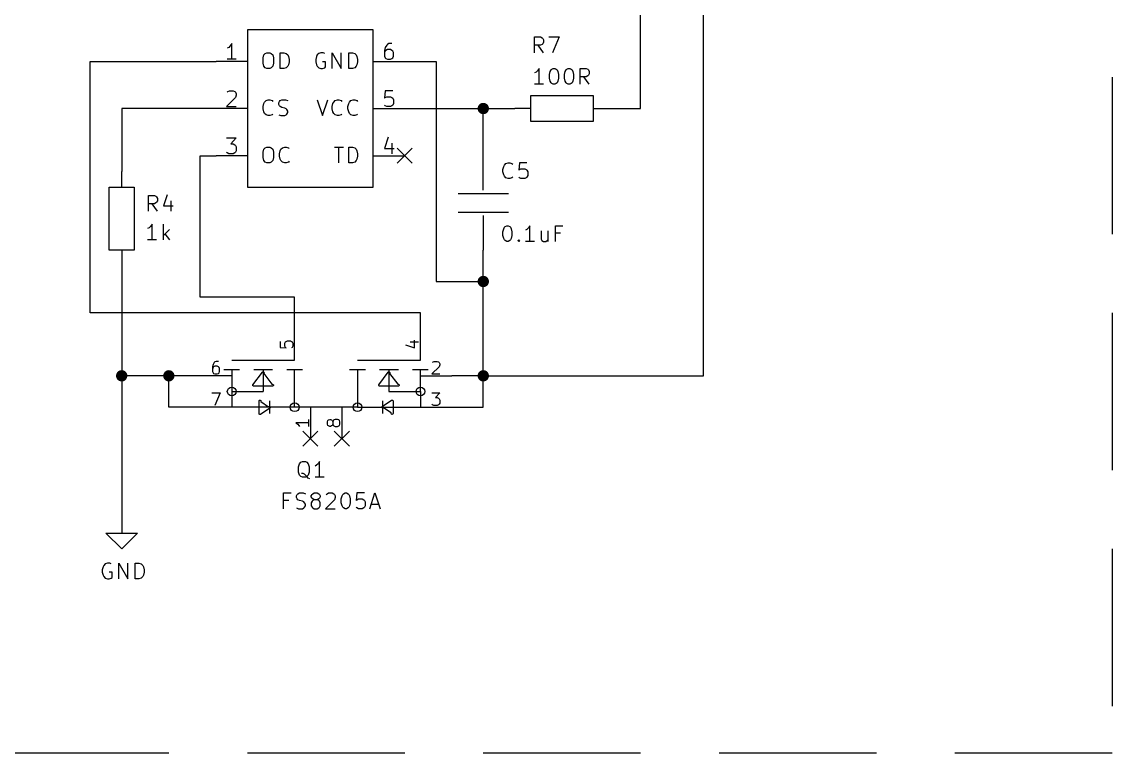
# Model space of a CAD drawing. Extents: x 0.4 to 16.1, y -11.3 to -0.4.
# Drawn here: x 3.032 to 6.5, y -8 to -5.674 of the extents above; entities that cross this region are included whole.
import ezdxf

# ---------------------------------------------------------------- set-up
doc = ezdxf.new("R2010")
doc.units = 0
doc.header["$MEASUREMENT"] = 0
doc.linetypes.add('DASHED', pattern=[0.75, 0.5, -0.25])
for name, color, linetype in [('BLUE4', 5, 'CONTINUOUS'), ('BROWN2', 54, 'CONTINUOUS'), ('CYAN2', 4, 'CONTINUOUS'), ('MAGENTA2', 6, 'CONTINUOUS'), ('MAGENTA3', 221, 'CONTINUOUS'), ('RED3', 11, 'CONTINUOUS')]:
    doc.layers.add(name, color=color, linetype=linetype)

msp = doc.modelspace()

# ---------------------------------------------------------------- linework, layer by layer
at = {"layer": 'BLUE4', "linetype": 'CONTINUOUS'}
for p, q in [((3.69047, -5.75552), (3.68571, -5.7579)), ((3.69524, -5.75076), (3.69047, -5.75552)), ((3.7, -5.74362), (3.69524, -5.75076)), ((3.7, -5.79362), (3.7, -5.74362)), ((4.18809, -5.75552), (4.18571, -5.76505)), ((4.19285, -5.74838), (4.18809, -5.75552)), ((4.19524, -5.746), (4.19285, -5.74838)), ((4.2, -5.74362), (4.19524, -5.746)), ((4.20952, -5.74362), (4.2, -5.74362)), ((4.18571, -5.76505), (4.18571, -5.78409)), ((4.18809, -5.76743), (4.18571, -5.77219)), ((4.18571, -5.78409), (4.18809, -5.78885)), ((4.19047, -5.76505), (4.18809, -5.76743)), ((4.18809, -5.78885), (4.19047, -5.79124)), ((4.19524, -5.76267), (4.19047, -5.76505)), ((4.20476, -5.76267), (4.19524, -5.76267)), ((4.20952, -5.76505), (4.20476, -5.76267)), ((4.2119, -5.76743), (4.20952, -5.76505)), ((4.20952, -5.79124), (4.2119, -5.78885)), ((4.21428, -5.77219), (4.2119, -5.76743)), ((4.2119, -5.78885), (4.21428, -5.78409)), ((4.21428, -5.78409), (4.21428, -5.77219)), ((3.71428, -5.79362), (3.68571, -5.79362)), ((4.19047, -5.79124), (4.19524, -5.79362)), ((4.19524, -5.79362), (4.20476, -5.79362)), ((4.20476, -5.79362), (4.20952, -5.79124)), ((3.68809, -5.896), (3.69285, -5.89362)), ((3.69285, -5.89362), (3.70476, -5.89362)), ((3.70476, -5.89362), (3.70952, -5.896)), ((4.18809, -5.89362), (4.18571, -5.91743)), ((4.2119, -5.89362), (4.18809, -5.89362)), ((3.7119, -5.91505), (3.68333, -5.94362)), ((3.68571, -5.89838), (3.68809, -5.896)), ((3.70952, -5.896), (3.7119, -5.89838)), ((3.7119, -5.89838), (3.71428, -5.90314)), ((3.71428, -5.9079), (3.7119, -5.91505)), ((3.71428, -5.90314), (3.71428, -5.9079)), ((4.18571, -5.91743), (4.18809, -5.91505)), ((4.18809, -5.91505), (4.19285, -5.91267)), ((4.19285, -5.91267), (4.20476, -5.91267)), ((4.20476, -5.91267), (4.20952, -5.91505)), ((4.20952, -5.91505), (4.2119, -5.91743)), ((4.2119, -5.91743), (4.21428, -5.92219)), ((4.21428, -5.92219), (4.21428, -5.93409)), ((3.68333, -5.94362), (3.71428, -5.94362)), ((4.18809, -5.94124), (4.18571, -5.93885)), ((4.19285, -5.94362), (4.18809, -5.94124)), ((4.20476, -5.94362), (4.19285, -5.94362)), ((4.20952, -5.94124), (4.20476, -5.94362)), ((4.2119, -5.93885), (4.20952, -5.94124)), ((4.21428, -5.93409), (4.2119, -5.93885)), ((3.68333, -6.04362), (3.71428, -6.04362)), ((3.71428, -6.04362), (3.69762, -6.06267)), ((3.69762, -6.06267), (3.70476, -6.06267)), ((3.70476, -6.06267), (3.70952, -6.06505)), ((3.70952, -6.06505), (3.7119, -6.06743)), ((3.7119, -6.06743), (3.71428, -6.07219)), ((4.19762, -6.04124), (4.18571, -6.07695)), ((4.20952, -6.06028), (4.20952, -6.09362)), ((3.68571, -6.09124), (3.68333, -6.08885)), ((3.69047, -6.09362), (3.68571, -6.09124)), ((3.70476, -6.09362), (3.69047, -6.09362)), ((3.70952, -6.09124), (3.70476, -6.09362)), ((3.7119, -6.08885), (3.70952, -6.09124)), ((3.71428, -6.08409), (3.7119, -6.08885)), ((3.71428, -6.07219), (3.71428, -6.08409)), ((4.18571, -6.07695), (4.21667, -6.07695)), ((3.85409, -6.69047), (3.85409, -6.70952)), ((3.86933, -6.69619), (3.87124, -6.69238)), ((3.87124, -6.69238), (3.87314, -6.69047)), ((3.87314, -6.69047), (3.87695, -6.68857)), ((3.87695, -6.68857), (3.88647, -6.68857)), ((3.88647, -6.68857), (3.89028, -6.69047)), ((3.89028, -6.69047), (3.89219, -6.69238)), ((3.89219, -6.69238), (3.89409, -6.69619)), ((4.26743, -6.69238), (4.29409, -6.69238)), ((4.28076, -6.71143), (4.28076, -6.68667)), ((3.85409, -6.70952), (3.87314, -6.71143)), ((3.86933, -6.70571), (3.86933, -6.69619)), ((3.87124, -6.70952), (3.86933, -6.70571)), ((3.87314, -6.71143), (3.87124, -6.70952)), ((3.89219, -6.70952), (3.89028, -6.71143)), ((3.89409, -6.70571), (3.89219, -6.70952)), ((3.89409, -6.69619), (3.89409, -6.70571)), ((4.25219, -6.7019), (4.28076, -6.71143)), ((3.64428, -6.7579), (3.64047, -6.76362)), ((3.64619, -6.756), (3.64428, -6.7579)), ((3.65, -6.75409), (3.64619, -6.756)), ((3.65762, -6.75409), (3.65, -6.75409)), ((4.33857, -6.7579), (4.34047, -6.756)), ((4.34047, -6.756), (4.34428, -6.75409)), ((4.34428, -6.75409), (4.35381, -6.75409)), ((4.35381, -6.75409), (4.35762, -6.756)), ((4.35762, -6.756), (4.35952, -6.7579)), ((4.35952, -6.7579), (4.36143, -6.76171)), ((4.36143, -6.76171), (4.36143, -6.76552)), ((3.64047, -6.76362), (3.63857, -6.77124)), ((3.63857, -6.77124), (3.63857, -6.78647)), ((3.64047, -6.77314), (3.63857, -6.77695)), ((3.63857, -6.78647), (3.64047, -6.79028)), ((3.64238, -6.77124), (3.64047, -6.77314)), ((3.64047, -6.79028), (3.64238, -6.79219)), ((3.64619, -6.76933), (3.64238, -6.77124)), ((3.64238, -6.79219), (3.64619, -6.79409)), ((3.65381, -6.76933), (3.64619, -6.76933)), ((3.64619, -6.79409), (3.65381, -6.79409)), ((3.65762, -6.77124), (3.65381, -6.76933)), ((3.65381, -6.79409), (3.65762, -6.79219)), ((3.65952, -6.77314), (3.65762, -6.77124)), ((3.65762, -6.79219), (3.65952, -6.79028)), ((3.66143, -6.77695), (3.65952, -6.77314)), ((3.65952, -6.79028), (3.66143, -6.78647)), ((3.66143, -6.78647), (3.66143, -6.77695)), ((4.35952, -6.77124), (4.33667, -6.79409)), ((4.33667, -6.79409), (4.36143, -6.79409)), ((4.36143, -6.76552), (4.35952, -6.77124)), ((3.63667, -6.85409), (3.66333, -6.85409)), ((3.66333, -6.85409), (3.64619, -6.89409)), ((4.33667, -6.85409), (4.36143, -6.85409)), ((4.36143, -6.85409), (4.34809, -6.86933)), ((4.33857, -6.89219), (4.33667, -6.89028)), ((4.34238, -6.89409), (4.33857, -6.89219)), ((4.35381, -6.89409), (4.34238, -6.89409)), ((4.34809, -6.86933), (4.35381, -6.86933)), ((4.35381, -6.86933), (4.35762, -6.87124)), ((4.35762, -6.89219), (4.35381, -6.89409)), ((4.35762, -6.87124), (4.35952, -6.87314)), ((4.35952, -6.89028), (4.35762, -6.89219)), ((4.35952, -6.87314), (4.36143, -6.87695)), ((4.36143, -6.88647), (4.35952, -6.89028)), ((4.36143, -6.87695), (4.36143, -6.88647)), ((3.94409, -6.95), (3.90409, -6.95)), ((3.90409, -6.95), (3.90981, -6.95381)), ((3.90981, -6.95381), (3.91362, -6.95762)), ((3.91362, -6.95762), (3.91552, -6.96143)), ((3.94409, -6.93857), (3.94409, -6.96143)), ((4.00409, -6.94619), (4.006, -6.94238)), ((4.00409, -6.95381), (4.00409, -6.94619)), ((4.006, -6.95762), (4.00409, -6.95381)), ((4.006, -6.94238), (4.0079, -6.94047)), ((4.0079, -6.95952), (4.006, -6.95762)), ((4.0079, -6.94047), (4.01171, -6.93857)), ((4.01171, -6.96143), (4.0079, -6.95952)), ((4.01171, -6.93857), (4.01362, -6.93857)), ((4.01362, -6.96143), (4.01171, -6.96143)), ((4.01362, -6.93857), (4.01743, -6.94047)), ((4.01743, -6.95952), (4.01362, -6.96143)), ((4.01743, -6.94047), (4.01933, -6.94238)), ((4.01933, -6.95762), (4.01743, -6.95952)), ((4.01933, -6.94238), (4.02124, -6.94619)), ((4.02124, -6.95381), (4.01933, -6.95762)), ((4.02314, -6.94238), (4.02124, -6.94619)), ((4.02124, -6.94619), (4.02124, -6.95381)), ((4.02124, -6.95381), (4.02314, -6.95762)), ((4.02505, -6.94047), (4.02314, -6.94238)), ((4.02314, -6.95762), (4.02505, -6.95952)), ((4.02885, -6.93857), (4.02505, -6.94047)), ((4.02505, -6.95952), (4.02885, -6.96143)), ((4.03647, -6.93857), (4.02885, -6.93857)), ((4.02885, -6.96143), (4.03647, -6.96143)), ((4.04028, -6.94047), (4.03647, -6.93857)), ((4.03647, -6.96143), (4.04028, -6.95952)), ((4.04219, -6.94238), (4.04028, -6.94047)), ((4.04028, -6.95952), (4.04219, -6.95762)), ((4.04409, -6.94619), (4.04219, -6.94238)), ((4.04219, -6.95762), (4.04409, -6.95381)), ((4.04409, -6.95381), (4.04409, -6.94619))]:
    msp.add_line(p, q, dxfattribs=at)
at = {"layer": 'BROWN2', "linetype": 'CONTINUOUS'}
for p, q in [((3.75, -5.7), (3.75, -6.2)), ((4.15, -5.7), (3.75, -5.7)), ((4.15, -6.2), (4.15, -5.7)), ((3.75, -5.8), (3.65, -5.8)), ((4.15, -5.8), (4.25, -5.8)), ((4.85, -5.91), (4.65, -5.91)), ((4.65, -5.91), (4.65, -5.99)), ((4.85, -5.99), (4.85, -5.91)), ((3.75, -5.95), (3.65, -5.95)), ((4.15, -5.95), (4.25, -5.95)), ((4.65, -5.95), (4.6, -5.95)), ((4.85, -5.95), (4.9, -5.95)), ((4.65, -5.99), (4.85, -5.99)), ((3.75, -6.1), (3.65, -6.1)), ((4.15, -6.1), (4.25, -6.1)), ((4.5, -6.21), (4.5, -6.1)), ((3.35, -6.2), (3.35, -6.15)), ((3.31, -6.4), (3.31, -6.2)), ((3.31, -6.2), (3.39, -6.2)), ((3.39, -6.2), (3.39, -6.4)), ((3.75, -6.2), (4.15, -6.2)), ((4.42, -6.22), (4.58, -6.22)), ((4.42, -6.28), (4.58, -6.28)), ((4.5, -6.29), (4.5, -6.4)), ((3.39, -6.4), (3.31, -6.4)), ((3.35, -6.4), (3.35, -6.45)), ((3.9, -6.75), (3.9, -6.65)), ((4.3, -6.75), (4.3, -6.65)), ((3.7, -6.75), (3.9, -6.75)), ((4.1, -6.75), (4.3, -6.75)), ((3.675, -6.78), (3.7, -6.78)), ((3.7, -6.78), (3.725, -6.78)), ((3.7, -6.78), (3.7, -6.9)), ((3.7676, -6.8282), (3.7976, -6.7882)), ((3.77, -6.78), (3.8, -6.78)), ((3.7976, -6.7882), (3.79836, -6.78749)), ((3.79836, -6.78749), (3.80036, -6.78702)), ((3.8, -6.78), (3.83, -6.78)), ((3.8, -6.78), (3.8, -6.85)), ((3.80036, -6.78702), (3.80219, -6.78795)), ((3.8024, -6.7918), (3.80187, -6.7925)), ((3.80187, -6.7925), (3.82775, -6.827)), ((3.80219, -6.78795), (3.803, -6.78983)), ((3.803, -6.78983), (3.8024, -6.7918)), ((3.875, -6.78), (3.9, -6.78)), ((3.9, -6.78), (3.925, -6.78)), ((3.9, -6.9), (3.9, -6.78)), ((4.075, -6.78), (4.1, -6.78)), ((4.1, -6.78), (4.125, -6.78)), ((4.1, -6.78), (4.1, -6.9)), ((4.1676, -6.8282), (4.1976, -6.7882)), ((4.17, -6.78), (4.2, -6.78)), ((4.1976, -6.7882), (4.19836, -6.78749)), ((4.19836, -6.78749), (4.20036, -6.78702)), ((4.2, -6.78), (4.23, -6.78)), ((4.2, -6.78), (4.2, -6.85)), ((4.20036, -6.78702), (4.20219, -6.78795)), ((4.2024, -6.7918), (4.20187, -6.7925)), ((4.20187, -6.7925), (4.22775, -6.827)), ((4.20219, -6.78795), (4.203, -6.78983)), ((4.203, -6.78983), (4.2024, -6.7918)), ((4.275, -6.78), (4.3, -6.78)), ((4.3, -6.78), (4.325, -6.78)), ((4.3, -6.85), (4.3, -6.78)), ((3.7, -6.8), (3.6, -6.8)), ((3.767, -6.83017), (3.76711, -6.82982)), ((3.76728, -6.83081), (3.767, -6.83017)), ((3.76705, -6.82948), (3.76739, -6.82888)), ((3.76711, -6.82982), (3.76705, -6.82948)), ((3.7674, -6.8315), (3.76728, -6.83081)), ((3.76739, -6.82888), (3.7676, -6.8282)), ((3.82775, -6.827), (3.83, -6.827)), ((3.83, -6.827), (3.83103, -6.82718)), ((3.83103, -6.82718), (3.8326, -6.8285)), ((3.83295, -6.83052), (3.83193, -6.8323)), ((3.8326, -6.8285), (3.83295, -6.83052)), ((4.167, -6.83017), (4.16711, -6.82982)), ((4.16728, -6.83081), (4.167, -6.83017)), ((4.16705, -6.82948), (4.16739, -6.82888)), ((4.16711, -6.82982), (4.16705, -6.82948)), ((4.1674, -6.8315), (4.16728, -6.83081)), ((4.16739, -6.82888), (4.1676, -6.8282)), ((4.22775, -6.827), (4.23, -6.827)), ((4.23, -6.827), (4.23103, -6.82718)), ((4.23103, -6.82718), (4.2326, -6.8285)), ((4.23295, -6.83052), (4.23193, -6.8323)), ((4.2326, -6.8285), (4.23295, -6.83052)), ((4.3, -6.8), (4.4, -6.8)), ((3.7, -6.85), (3.8, -6.85)), ((3.76767, -6.83173), (3.7674, -6.8315)), ((3.76781, -6.83205), (3.76767, -6.83173)), ((3.76844, -6.83237), (3.76781, -6.83205)), ((3.76897, -6.83282), (3.76844, -6.83237)), ((3.76951, -6.83291), (3.76897, -6.83282)), ((3.76964, -6.83298), (3.76951, -6.83291)), ((3.76975, -6.83296), (3.76964, -6.83298)), ((3.77, -6.833), (3.76975, -6.83296)), ((3.83, -6.833), (3.77, -6.833)), ((3.83193, -6.8323), (3.83, -6.833)), ((4.16767, -6.83173), (4.1674, -6.8315)), ((4.16781, -6.83205), (4.16767, -6.83173)), ((4.16844, -6.83237), (4.16781, -6.83205)), ((4.16897, -6.83282), (4.16844, -6.83237)), ((4.16951, -6.83291), (4.16897, -6.83282)), ((4.16964, -6.83298), (4.16951, -6.83291)), ((4.16975, -6.83296), (4.16964, -6.83298)), ((4.17, -6.833), (4.16975, -6.83296)), ((4.23, -6.833), (4.17, -6.833)), ((4.2, -6.85), (4.3, -6.85)), ((4.23193, -6.8323), (4.23, -6.833)), ((4.3, -6.85), (4.3, -6.9)), ((3.7, -6.9), (3.6, -6.9)), ((3.82, -6.9), (3.7, -6.9)), ((3.787, -6.88), (3.78718, -6.87897)), ((3.787, -6.92), (3.787, -6.88)), ((3.78718, -6.87897), (3.7885, -6.8774)), ((3.7885, -6.8774), (3.79052, -6.87705)), ((3.79052, -6.87705), (3.7923, -6.87807)), ((3.7923, -6.87807), (3.793, -6.88)), ((3.793, -6.88), (3.793, -6.882)), ((3.793, -6.882), (3.8173, -6.8982)), ((3.8173, -6.8982), (3.81833, -6.8975)), ((3.81833, -6.8975), (3.81929, -6.89709)), ((3.81929, -6.89709), (3.82133, -6.89731)), ((3.82, -6.88), (3.82, -6.9)), ((3.9, -6.9), (3.82, -6.9)), ((3.82, -6.9), (3.82, -6.92)), ((3.82133, -6.89731), (3.82274, -6.8988)), ((3.82274, -6.8988), (3.82288, -6.90084)), ((4, -6.9), (3.9, -6.9)), ((3.95, -6.9), (3.95, -7)), ((4.1, -6.9), (4, -6.9)), ((4.05, -6.9), (4.05, -7)), ((4.1, -6.9), (4.18, -6.9)), ((4.17712, -6.89916), (4.17833, -6.8975)), ((4.17726, -6.9012), (4.17712, -6.89916)), ((4.17833, -6.8975), (4.20833, -6.8775)), ((4.18, -6.9), (4.18, -6.88)), ((4.18, -6.9), (4.3, -6.9)), ((4.18, -6.92), (4.18, -6.9)), ((4.20833, -6.8775), (4.20846, -6.87745)), ((4.20846, -6.87745), (4.2085, -6.8774)), ((4.2085, -6.8774), (4.20861, -6.87738)), ((4.20861, -6.87738), (4.20929, -6.87709)), ((4.20929, -6.87709), (4.20991, -6.87715)), ((4.20991, -6.87715), (4.21052, -6.87705)), ((4.21052, -6.87705), (4.21089, -6.87726)), ((4.21089, -6.87726), (4.21133, -6.87731)), ((4.21133, -6.87731), (4.21176, -6.87776)), ((4.21176, -6.87776), (4.2123, -6.87807)), ((4.2123, -6.87807), (4.21245, -6.87849)), ((4.21245, -6.87849), (4.21274, -6.8788)), ((4.21274, -6.8788), (4.21278, -6.87941)), ((4.21278, -6.87941), (4.213, -6.88)), ((4.213, -6.88), (4.213, -6.92)), ((4.3, -6.9), (4.4, -6.9)), ((3.78722, -6.92059), (3.787, -6.92)), ((3.78726, -6.9212), (3.78722, -6.92059)), ((3.78755, -6.92151), (3.78726, -6.9212)), ((3.7877, -6.92193), (3.78755, -6.92151)), ((3.78824, -6.92224), (3.7877, -6.92193)), ((3.78867, -6.92269), (3.78824, -6.92224)), ((3.78911, -6.92274), (3.78867, -6.92269)), ((3.78948, -6.92295), (3.78911, -6.92274)), ((3.79008, -6.92285), (3.78948, -6.92295)), ((3.79071, -6.92292), (3.79008, -6.92285)), ((3.79139, -6.92262), (3.79071, -6.92292)), ((3.7915, -6.9226), (3.79139, -6.92262)), ((3.79154, -6.92255), (3.7915, -6.9226)), ((3.79167, -6.9225), (3.79154, -6.92255)), ((3.82167, -6.9025), (3.79167, -6.9225)), ((3.82288, -6.90084), (3.82167, -6.9025)), ((4.17867, -6.90269), (4.17726, -6.9012)), ((4.18071, -6.90292), (4.17867, -6.90269)), ((4.18167, -6.9025), (4.18071, -6.90292)), ((4.1827, -6.9018), (4.18167, -6.9025)), ((4.207, -6.918), (4.1827, -6.9018)), ((4.207, -6.92), (4.207, -6.918)), ((4.2077, -6.92193), (4.207, -6.92)), ((4.20948, -6.92295), (4.2077, -6.92193)), ((4.2115, -6.9226), (4.20948, -6.92295)), ((4.21282, -6.92103), (4.2115, -6.9226)), ((4.213, -6.92), (4.21282, -6.92103)), ((3.35, -7.25), (3.35, -7.3)), ((3.35, -7.35), (3.3, -7.3)), ((3.3, -7.3), (3.35, -7.3)), ((3.35, -7.3), (3.4, -7.3)), ((3.4, -7.3), (3.35, -7.35))]:
    msp.add_line(p, q, dxfattribs=at)
at = {"layer": 'BROWN2'}
for centre in [(3.7, -6.85), (4.3, -6.85), (3.9, -6.9), (4.1, -6.9)]:
    msp.add_circle(centre, 0.014, dxfattribs=at)
at = {"layer": 'CYAN2', "linetype": 'CONTINUOUS'}
for p, q in [((4.226, -6.076), (4.274, -6.124)), ((4.274, -6.076), (4.226, -6.124)), ((3.926, -6.976), (3.974, -7.024)), ((3.974, -6.976), (3.926, -7.024)), ((4.026, -6.976), (4.074, -7.024)), ((4.074, -6.976), (4.026, -7.024))]:
    msp.add_line(p, q, dxfattribs=at)
at = {"layer": 'MAGENTA2', "linetype": 'CONTINUOUS'}
for p, q in [((4.66309, -5.77261), (4.66309, -5.72261)), ((4.66309, -5.72261), (4.68214, -5.72261)), ((4.68214, -5.7488), (4.66309, -5.7488)), ((4.69166, -5.77261), (4.675, -5.7488)), ((4.68214, -5.72261), (4.6869, -5.725)), ((4.6869, -5.74642), (4.68214, -5.7488)), ((4.6869, -5.725), (4.68928, -5.72737)), ((4.68928, -5.74404), (4.6869, -5.74642)), ((4.68928, -5.72737), (4.69166, -5.73214)), ((4.69166, -5.73928), (4.68928, -5.74404)), ((4.69166, -5.73214), (4.69166, -5.73928)), ((4.70833, -5.72261), (4.74166, -5.72261)), ((4.74166, -5.72261), (4.72023, -5.77261)), ((3.79952, -5.78928), (3.8019, -5.77976)), ((3.79952, -5.80595), (3.79952, -5.78928)), ((3.8019, -5.77976), (3.80667, -5.775)), ((3.80667, -5.775), (3.81143, -5.77262)), ((3.81143, -5.77262), (3.82095, -5.77262)), ((3.82095, -5.77262), (3.82571, -5.775)), ((3.82571, -5.775), (3.83047, -5.77976)), ((3.83047, -5.77976), (3.83285, -5.78928)), ((3.83285, -5.78928), (3.83285, -5.80595)), ((3.85428, -5.82262), (3.85428, -5.77262)), ((3.85428, -5.77262), (3.86619, -5.77262)), ((3.86619, -5.77262), (3.87333, -5.775)), ((3.87333, -5.775), (3.87809, -5.77976)), ((3.87809, -5.77976), (3.88047, -5.78452)), ((3.88047, -5.78452), (3.88285, -5.79405)), ((3.96952, -5.78452), (3.96714, -5.79405)), ((3.9719, -5.77976), (3.96952, -5.78452)), ((3.97667, -5.775), (3.9719, -5.77976)), ((3.98381, -5.77262), (3.97667, -5.775)), ((3.99095, -5.77262), (3.98381, -5.77262)), ((3.99571, -5.775), (3.99095, -5.77262)), ((4.01952, -5.82262), (4.01952, -5.77262)), ((4.01952, -5.77262), (4.04809, -5.82262)), ((4.04809, -5.82262), (4.04809, -5.77262)), ((4.0719, -5.82262), (4.0719, -5.77262)), ((4.0719, -5.77262), (4.08381, -5.77262)), ((4.08381, -5.77262), (4.09095, -5.775)), ((4.09095, -5.775), (4.09571, -5.77976)), ((4.09571, -5.77976), (4.09809, -5.78452)), ((4.09809, -5.78452), (4.10047, -5.79405)), ((3.8019, -5.81547), (3.79952, -5.80595)), ((3.80667, -5.82024), (3.8019, -5.81547)), ((3.81143, -5.82262), (3.80667, -5.82024)), ((3.82095, -5.82262), (3.81143, -5.82262)), ((3.82571, -5.82024), (3.82095, -5.82262)), ((3.83047, -5.81547), (3.82571, -5.82024)), ((3.83285, -5.80595), (3.83047, -5.81547)), ((3.86619, -5.82262), (3.85428, -5.82262)), ((3.87333, -5.82024), (3.86619, -5.82262)), ((3.87809, -5.81547), (3.87333, -5.82024)), ((3.88047, -5.81071), (3.87809, -5.81547)), ((3.88285, -5.80119), (3.88047, -5.81071)), ((3.88285, -5.79405), (3.88285, -5.80119)), ((3.96714, -5.79405), (3.96714, -5.80119)), ((3.96714, -5.80119), (3.96952, -5.81071)), ((3.96952, -5.81071), (3.9719, -5.81547)), ((3.9719, -5.81547), (3.97667, -5.82024)), ((3.97667, -5.82024), (3.98381, -5.82262)), ((3.98381, -5.82262), (3.98857, -5.82262)), ((3.99809, -5.80119), (3.98857, -5.80119)), ((3.98857, -5.82262), (3.99571, -5.82024)), ((3.99571, -5.82024), (3.99809, -5.81785)), ((3.99809, -5.81785), (3.99809, -5.80119)), ((4.08381, -5.82262), (4.0719, -5.82262)), ((4.09095, -5.82024), (4.08381, -5.82262)), ((4.09571, -5.81547), (4.09095, -5.82024)), ((4.09809, -5.81071), (4.09571, -5.81547)), ((4.10047, -5.80119), (4.09809, -5.81071)), ((4.10047, -5.79405), (4.10047, -5.80119)), ((4.67738, -5.82261), (4.67262, -5.82976)), ((4.67738, -5.87261), (4.67738, -5.82261)), ((4.71547, -5.82737), (4.71785, -5.825)), ((4.71785, -5.825), (4.72262, -5.82261)), ((4.72262, -5.82261), (4.72738, -5.82261)), ((4.72738, -5.82261), (4.73214, -5.825)), ((4.73214, -5.825), (4.73452, -5.82737)), ((4.76309, -5.82737), (4.76547, -5.825)), ((4.76547, -5.825), (4.77024, -5.82261)), ((4.77024, -5.82261), (4.775, -5.82261)), ((4.775, -5.82261), (4.77976, -5.825)), ((4.77976, -5.825), (4.78214, -5.82737)), ((4.80833, -5.87261), (4.80833, -5.82261)), ((4.80833, -5.82261), (4.82738, -5.82261)), ((4.82738, -5.82261), (4.83214, -5.825)), ((4.83214, -5.825), (4.83452, -5.82737)), ((4.66785, -5.83452), (4.66309, -5.8369)), ((4.67262, -5.82976), (4.66785, -5.83452)), ((4.71071, -5.84166), (4.71309, -5.83214)), ((4.71071, -5.85357), (4.71071, -5.84166)), ((4.71309, -5.86309), (4.71071, -5.85357)), ((4.71309, -5.83214), (4.71547, -5.82737)), ((4.73452, -5.82737), (4.7369, -5.83214)), ((4.7369, -5.83214), (4.73928, -5.84166)), ((4.73928, -5.85357), (4.7369, -5.86309)), ((4.73928, -5.84166), (4.73928, -5.85357)), ((4.75833, -5.84166), (4.76071, -5.83214)), ((4.75833, -5.85357), (4.75833, -5.84166)), ((4.76071, -5.86309), (4.75833, -5.85357)), ((4.76071, -5.83214), (4.76309, -5.82737)), ((4.78214, -5.82737), (4.78452, -5.83214)), ((4.78452, -5.83214), (4.7869, -5.84166)), ((4.7869, -5.85357), (4.78452, -5.86309)), ((4.7869, -5.84166), (4.7869, -5.85357)), ((4.82738, -5.8488), (4.80833, -5.8488)), ((4.8369, -5.87261), (4.82024, -5.8488)), ((4.83214, -5.84642), (4.82738, -5.8488)), ((4.83452, -5.84404), (4.83214, -5.84642)), ((4.83452, -5.82737), (4.8369, -5.83214)), ((4.8369, -5.83928), (4.83452, -5.84404)), ((4.8369, -5.83214), (4.8369, -5.83928)), ((4.69167, -5.87261), (4.66309, -5.87261)), ((4.71547, -5.86785), (4.71309, -5.86309)), ((4.71785, -5.87023), (4.71547, -5.86785)), ((4.72262, -5.87261), (4.71785, -5.87023)), ((4.72738, -5.87261), (4.72262, -5.87261)), ((4.73214, -5.87023), (4.72738, -5.87261)), ((4.73452, -5.86785), (4.73214, -5.87023)), ((4.7369, -5.86309), (4.73452, -5.86785)), ((4.76309, -5.86785), (4.76071, -5.86309)), ((4.76547, -5.87023), (4.76309, -5.86785)), ((4.77024, -5.87261), (4.76547, -5.87023)), ((4.775, -5.87261), (4.77024, -5.87261)), ((4.77976, -5.87023), (4.775, -5.87261)), ((4.78214, -5.86785), (4.77976, -5.87023)), ((4.78452, -5.86309), (4.78214, -5.86785)), ((3.80428, -5.92976), (3.80905, -5.925)), ((3.80905, -5.925), (3.81619, -5.92262)), ((3.81619, -5.92262), (3.82095, -5.92262)), ((3.82095, -5.92262), (3.82809, -5.925)), ((3.82809, -5.925), (3.83047, -5.92738)), ((3.84952, -5.93214), (3.8519, -5.92738)), ((3.8519, -5.92738), (3.85428, -5.925)), ((3.85428, -5.925), (3.85905, -5.92262)), ((3.85905, -5.92262), (3.87095, -5.92262)), ((3.87095, -5.92262), (3.87809, -5.925)), ((3.9719, -5.92262), (3.98857, -5.97262)), ((3.98857, -5.97262), (4.00524, -5.92262)), ((4.02428, -5.92976), (4.02905, -5.925)), ((4.02905, -5.925), (4.03619, -5.92262)), ((4.03619, -5.92262), (4.04095, -5.92262)), ((4.04095, -5.92262), (4.04809, -5.925)), ((4.04809, -5.925), (4.05047, -5.92738)), ((4.07428, -5.92976), (4.07905, -5.925)), ((4.07905, -5.925), (4.08619, -5.92262)), ((4.08619, -5.92262), (4.09095, -5.92262)), ((4.09095, -5.92262), (4.09809, -5.925)), ((4.09809, -5.925), (4.10047, -5.92738)), ((3.79952, -5.94405), (3.8019, -5.93452)), ((3.79952, -5.95119), (3.79952, -5.94405)), ((3.8019, -5.96071), (3.79952, -5.95119)), ((3.8019, -5.93452), (3.80428, -5.92976)), ((3.80428, -5.96547), (3.8019, -5.96071)), ((3.84952, -5.9369), (3.84952, -5.93214)), ((3.8519, -5.94167), (3.84952, -5.9369)), ((3.85428, -5.94405), (3.8519, -5.94167)), ((3.85905, -5.94643), (3.85428, -5.94405)), ((3.86857, -5.94881), (3.85905, -5.94643)), ((3.87333, -5.95119), (3.86857, -5.94881)), ((3.87571, -5.95357), (3.87333, -5.95119)), ((3.87809, -5.95833), (3.87571, -5.95357)), ((3.87571, -5.96785), (3.87809, -5.96309)), ((3.87809, -5.96309), (3.87809, -5.95833)), ((4.01952, -5.94405), (4.0219, -5.93452)), ((4.01952, -5.95119), (4.01952, -5.94405)), ((4.0219, -5.96071), (4.01952, -5.95119)), ((4.0219, -5.93452), (4.02428, -5.92976)), ((4.02428, -5.96547), (4.0219, -5.96071)), ((4.06952, -5.94405), (4.0719, -5.93452)), ((4.06952, -5.95119), (4.06952, -5.94405)), ((4.0719, -5.96071), (4.06952, -5.95119)), ((4.0719, -5.93452), (4.07428, -5.92976)), ((4.07428, -5.96547), (4.0719, -5.96071)), ((3.80905, -5.97024), (3.80428, -5.96547)), ((3.81619, -5.97262), (3.80905, -5.97024)), ((3.82095, -5.97262), (3.81619, -5.97262)), ((3.82809, -5.97024), (3.82095, -5.97262)), ((3.83047, -5.96785), (3.82809, -5.97024)), ((3.84952, -5.97024), (3.85667, -5.97262)), ((3.85667, -5.97262), (3.86857, -5.97262)), ((3.86857, -5.97262), (3.87333, -5.97024)), ((3.87333, -5.97024), (3.87571, -5.96785)), ((4.02905, -5.97024), (4.02428, -5.96547)), ((4.03619, -5.97262), (4.02905, -5.97024)), ((4.04095, -5.97262), (4.03619, -5.97262)), ((4.04809, -5.97024), (4.04095, -5.97262)), ((4.05047, -5.96785), (4.04809, -5.97024)), ((4.07905, -5.97024), (4.07428, -5.96547)), ((4.08619, -5.97262), (4.07905, -5.97024)), ((4.09095, -5.97262), (4.08619, -5.97262)), ((4.09809, -5.97024), (4.09095, -5.97262)), ((4.10047, -5.96785), (4.09809, -5.97024)), ((3.79952, -6.08928), (3.8019, -6.07976)), ((3.79952, -6.10595), (3.79952, -6.08928)), ((3.8019, -6.07976), (3.80667, -6.075)), ((3.80667, -6.075), (3.81143, -6.07262)), ((3.81143, -6.07262), (3.82095, -6.07262)), ((3.82095, -6.07262), (3.82571, -6.075)), ((3.82571, -6.075), (3.83047, -6.07976)), ((3.83047, -6.07976), (3.83285, -6.08928)), ((3.83285, -6.08928), (3.83285, -6.10595)), ((3.8519, -6.09405), (3.85428, -6.08452)), ((3.8519, -6.10119), (3.8519, -6.09405)), ((3.85428, -6.11071), (3.8519, -6.10119)), ((3.85428, -6.08452), (3.85667, -6.07976)), ((3.85667, -6.07976), (3.86143, -6.075)), ((3.86143, -6.075), (3.86857, -6.07262)), ((3.86857, -6.07262), (3.87333, -6.07262)), ((3.87333, -6.07262), (3.88047, -6.075)), ((3.88047, -6.075), (3.88285, -6.07738)), ((4.02667, -6.07262), (4.05524, -6.07262)), ((4.04095, -6.12262), (4.04095, -6.07262)), ((4.0719, -6.12262), (4.0719, -6.07262)), ((4.0719, -6.07262), (4.08381, -6.07262)), ((4.08381, -6.07262), (4.09095, -6.075)), ((4.09095, -6.075), (4.09571, -6.07976)), ((4.09571, -6.07976), (4.09809, -6.08452)), ((4.09809, -6.08452), (4.10047, -6.09405)), ((4.10047, -6.10119), (4.09809, -6.11071)), ((4.10047, -6.09405), (4.10047, -6.10119)), ((3.8019, -6.11547), (3.79952, -6.10595)), ((3.80667, -6.12024), (3.8019, -6.11547)), ((3.81143, -6.12262), (3.80667, -6.12024)), ((3.82095, -6.12262), (3.81143, -6.12262)), ((3.82571, -6.12024), (3.82095, -6.12262)), ((3.83047, -6.11547), (3.82571, -6.12024)), ((3.83285, -6.10595), (3.83047, -6.11547)), ((3.85667, -6.11547), (3.85428, -6.11071)), ((3.86143, -6.12024), (3.85667, -6.11547)), ((3.86857, -6.12262), (3.86143, -6.12024)), ((3.87333, -6.12262), (3.86857, -6.12262)), ((3.88047, -6.12024), (3.87333, -6.12262)), ((3.88285, -6.11785), (3.88047, -6.12024)), ((4.08381, -6.12262), (4.0719, -6.12262)), ((4.09095, -6.12024), (4.08381, -6.12262)), ((4.09571, -6.11547), (4.09095, -6.12024)), ((4.09809, -6.11071), (4.09571, -6.11547)), ((4.56265, -6.14405), (4.56503, -6.13452)), ((4.56503, -6.13452), (4.56741, -6.12976)), ((4.56741, -6.12976), (4.57217, -6.125)), ((4.57217, -6.125), (4.57931, -6.12262)), ((4.57931, -6.12262), (4.58407, -6.12262)), ((4.58407, -6.12262), (4.59122, -6.125)), ((4.59122, -6.125), (4.5936, -6.12738)), ((4.61503, -6.12262), (4.61265, -6.14643)), ((4.63883, -6.12262), (4.61503, -6.12262)), ((4.56265, -6.15119), (4.56265, -6.14405)), ((4.56503, -6.16071), (4.56265, -6.15119)), ((4.56741, -6.16547), (4.56503, -6.16071)), ((4.57217, -6.17024), (4.56741, -6.16547)), ((4.57931, -6.17262), (4.57217, -6.17024)), ((4.59122, -6.17024), (4.58407, -6.17262)), ((4.5936, -6.16785), (4.59122, -6.17024)), ((4.61265, -6.14643), (4.61503, -6.14405)), ((4.61503, -6.17024), (4.61265, -6.16785)), ((4.61503, -6.14405), (4.61979, -6.14167)), ((4.61979, -6.17262), (4.61503, -6.17024)), ((4.61979, -6.14167), (4.63169, -6.14167)), ((4.63169, -6.14167), (4.63646, -6.14405)), ((4.63646, -6.17024), (4.63169, -6.17262)), ((4.63646, -6.14405), (4.63883, -6.14643)), ((4.63883, -6.16785), (4.63646, -6.17024)), ((4.63883, -6.14643), (4.64122, -6.15119)), ((4.64122, -6.16309), (4.63883, -6.16785)), ((4.64122, -6.15119), (4.64122, -6.16309)), ((4.58407, -6.17262), (4.57931, -6.17262)), ((4.63169, -6.17262), (4.61979, -6.17262)), ((3.43503, -6.27662), (3.43503, -6.22662)), ((3.43503, -6.22662), (3.45407, -6.22662)), ((3.45407, -6.22662), (3.45883, -6.229)), ((3.45883, -6.229), (3.46122, -6.23138)), ((3.46122, -6.23138), (3.4636, -6.23614)), ((3.4636, -6.23614), (3.4636, -6.24328)), ((3.49455, -6.22424), (3.48265, -6.25995)), ((3.45407, -6.25281), (3.43503, -6.25281)), ((3.4636, -6.27662), (3.44693, -6.25281)), ((3.45883, -6.25043), (3.45407, -6.25281)), ((3.46122, -6.24805), (3.45883, -6.25043)), ((3.4636, -6.24328), (3.46122, -6.24805)), ((3.48265, -6.25995), (3.5136, -6.25995)), ((3.50646, -6.24328), (3.50646, -6.27662)), ((3.43741, -6.32952), (3.43265, -6.3319)), ((3.44217, -6.32476), (3.43741, -6.32952)), ((3.44693, -6.31762), (3.44217, -6.32476)), ((3.44693, -6.36762), (3.44693, -6.31762)), ((3.48265, -6.36762), (3.48265, -6.31762)), ((3.5017, -6.33428), (3.48265, -6.35333)), ((4.56265, -6.34167), (4.56503, -6.33214)), ((4.56265, -6.35357), (4.56265, -6.34167)), ((4.56503, -6.33214), (4.56741, -6.32738)), ((4.56741, -6.32738), (4.56979, -6.325)), ((4.56979, -6.325), (4.57455, -6.32262)), ((4.57455, -6.32262), (4.57931, -6.32262)), ((4.57931, -6.32262), (4.58407, -6.325)), ((4.58407, -6.325), (4.58646, -6.32738)), ((4.58646, -6.32738), (4.58884, -6.33214)), ((4.58884, -6.33214), (4.59122, -6.34167)), ((4.59122, -6.34167), (4.59122, -6.35357)), ((4.63884, -6.33452), (4.63407, -6.3369)), ((4.6436, -6.32976), (4.63884, -6.33452)), ((4.64836, -6.32262), (4.6436, -6.32976)), ((4.64836, -6.37262), (4.64836, -6.32262)), ((4.68407, -6.33928), (4.68407, -6.36547)), ((4.7055, -6.33928), (4.7055, -6.37262)), ((4.72931, -6.37262), (4.72931, -6.32262)), ((4.72931, -6.32262), (4.75312, -6.32262)), ((3.46122, -6.36762), (3.43265, -6.36762)), ((3.48741, -6.34857), (3.5017, -6.36762)), ((4.56503, -6.36309), (4.56265, -6.35357)), ((4.56741, -6.36785), (4.56503, -6.36309)), ((4.56979, -6.37024), (4.56741, -6.36785)), ((4.57455, -6.37262), (4.56979, -6.37024)), ((4.57931, -6.37262), (4.57455, -6.37262)), ((4.58407, -6.37024), (4.57931, -6.37262)), ((4.58646, -6.36785), (4.58407, -6.37024)), ((4.58884, -6.36309), (4.58646, -6.36785)), ((4.59122, -6.35357), (4.58884, -6.36309)), ((4.61027, -6.37024), (4.61265, -6.36785)), ((4.61265, -6.37262), (4.61027, -6.37024)), ((4.61265, -6.36785), (4.61503, -6.37024)), ((4.61265, -6.36785), (4.61265, -6.37262)), ((4.61503, -6.37024), (4.61265, -6.37262)), ((4.66265, -6.37262), (4.63407, -6.37262)), ((4.68407, -6.36547), (4.68646, -6.37024)), ((4.68646, -6.37024), (4.69122, -6.37262)), ((4.69122, -6.37262), (4.69836, -6.37262)), ((4.69836, -6.37262), (4.70312, -6.37024)), ((4.70312, -6.37024), (4.7055, -6.36785)), ((4.74598, -6.34643), (4.72931, -6.34643)), ((3.91979, -7.075), (3.92455, -7.07262)), ((3.92455, -7.07262), (3.93407, -7.07262)), ((3.93407, -7.07262), (3.93884, -7.075)), ((3.97931, -7.07262), (3.97455, -7.07976)), ((3.97931, -7.12262), (3.97931, -7.07262)), ((3.91265, -7.08928), (3.91503, -7.07976)), ((3.91265, -7.10595), (3.91265, -7.08928)), ((3.91503, -7.11547), (3.91265, -7.10595)), ((3.91503, -7.07976), (3.91979, -7.075)), ((3.93884, -7.075), (3.9436, -7.07976)), ((3.9436, -7.07976), (3.94598, -7.08928)), ((3.94598, -7.10595), (3.9436, -7.11547)), ((3.94598, -7.08928), (3.94598, -7.10595)), ((3.96979, -7.08452), (3.96503, -7.0869)), ((3.97455, -7.07976), (3.96979, -7.08452)), ((3.91979, -7.12024), (3.91503, -7.11547)), ((3.92455, -7.12262), (3.91979, -7.12024)), ((3.92693, -7.11071), (3.92217, -7.11071)), ((3.93407, -7.12262), (3.92455, -7.12262)), ((3.9317, -7.11309), (3.92693, -7.11071)), ((3.93884, -7.12024), (3.9317, -7.11309)), ((3.93884, -7.12024), (3.93407, -7.12262)), ((3.9436, -7.11547), (3.93884, -7.12024)), ((3.9436, -7.125), (3.93884, -7.12024)), ((3.94836, -7.12738), (3.9436, -7.125)), ((3.9936, -7.12262), (3.96503, -7.12262)), ((3.86503, -7.22262), (3.86503, -7.17262)), ((3.86503, -7.17262), (3.88884, -7.17262)), ((3.9055, -7.18214), (3.90789, -7.17738)), ((3.90789, -7.17738), (3.91027, -7.175)), ((3.91027, -7.175), (3.91503, -7.17262)), ((3.91503, -7.17262), (3.92693, -7.17262)), ((3.92693, -7.17262), (3.93408, -7.175)), ((3.95313, -7.18214), (3.9555, -7.17738)), ((3.9555, -7.17738), (3.95789, -7.175)), ((3.95789, -7.175), (3.96265, -7.17262)), ((3.96265, -7.17262), (3.97217, -7.17262)), ((3.97217, -7.17262), (3.97693, -7.175)), ((3.97693, -7.175), (3.97931, -7.17738)), ((3.97931, -7.17738), (3.9817, -7.18214)), ((4.00074, -7.17738), (4.00313, -7.175)), ((4.00313, -7.175), (4.00789, -7.17262)), ((4.00789, -7.17262), (4.01979, -7.17262)), ((4.01979, -7.17262), (4.02456, -7.175)), ((4.02456, -7.175), (4.02693, -7.17738)), ((4.02693, -7.17738), (4.02931, -7.18214)), ((4.05074, -7.18214), (4.05313, -7.17738)), ((4.05313, -7.17738), (4.0555, -7.175)), ((4.0555, -7.175), (4.06027, -7.17262)), ((4.06027, -7.17262), (4.06503, -7.17262)), ((4.06503, -7.17262), (4.06979, -7.175)), ((4.06979, -7.175), (4.07217, -7.17738)), ((4.07217, -7.17738), (4.07456, -7.18214)), ((4.09836, -7.17262), (4.09598, -7.19643)), ((4.12217, -7.17262), (4.09836, -7.17262)), ((4.13884, -7.22262), (4.1555, -7.17262)), ((4.1555, -7.17262), (4.17217, -7.22262)), ((3.8817, -7.19643), (3.86503, -7.19643)), ((3.9055, -7.1869), (3.9055, -7.18214)), ((3.90789, -7.19167), (3.9055, -7.1869)), ((3.91027, -7.19405), (3.90789, -7.19167)), ((3.91503, -7.19643), (3.91027, -7.19405)), ((3.92456, -7.19881), (3.91503, -7.19643)), ((3.92931, -7.20119), (3.92456, -7.19881)), ((3.9317, -7.20357), (3.92931, -7.20119)), ((3.93408, -7.20833), (3.9317, -7.20357)), ((3.93408, -7.21309), (3.93408, -7.20833)), ((3.95313, -7.18452), (3.95313, -7.18214)), ((3.9555, -7.18928), (3.95313, -7.18452)), ((3.9555, -7.19881), (3.95313, -7.20357)), ((3.95313, -7.20357), (3.95313, -7.21309)), ((3.95789, -7.19167), (3.9555, -7.18928)), ((3.95789, -7.19643), (3.9555, -7.19881)), ((3.96265, -7.19405), (3.95789, -7.19167)), ((3.96265, -7.19405), (3.95789, -7.19643)), ((3.97217, -7.19405), (3.96265, -7.19405)), ((3.97693, -7.19167), (3.97217, -7.19405)), ((3.97693, -7.19643), (3.97217, -7.19405)), ((3.97931, -7.18928), (3.97693, -7.19167)), ((3.97931, -7.19881), (3.97693, -7.19643)), ((3.9817, -7.18452), (3.97931, -7.18928)), ((3.9817, -7.20357), (3.97931, -7.19881)), ((3.9817, -7.18214), (3.9817, -7.18452)), ((3.9817, -7.21309), (3.9817, -7.20357)), ((4.02693, -7.19405), (3.99836, -7.22262)), ((4.02931, -7.1869), (4.02693, -7.19405)), ((4.02931, -7.18214), (4.02931, -7.1869)), ((4.04836, -7.19167), (4.05074, -7.18214)), ((4.04836, -7.20357), (4.04836, -7.19167)), ((4.05074, -7.21309), (4.04836, -7.20357)), ((4.07456, -7.18214), (4.07693, -7.19167)), ((4.07693, -7.20357), (4.07456, -7.21309)), ((4.07693, -7.19167), (4.07693, -7.20357)), ((4.09598, -7.19643), (4.09836, -7.19405)), ((4.09836, -7.19405), (4.10313, -7.19167)), ((4.10313, -7.19167), (4.11503, -7.19167)), ((4.11503, -7.19167), (4.11979, -7.19405)), ((4.11979, -7.19405), (4.12217, -7.19643)), ((4.12217, -7.19643), (4.12456, -7.20119)), ((4.12456, -7.20119), (4.12456, -7.21309)), ((4.1436, -7.20833), (4.16741, -7.20833)), ((3.9055, -7.22024), (3.91265, -7.22262)), ((3.91265, -7.22262), (3.92456, -7.22262)), ((3.92456, -7.22262), (3.92931, -7.22024)), ((3.92931, -7.22024), (3.9317, -7.21785)), ((3.9317, -7.21785), (3.93408, -7.21309)), ((3.95313, -7.21309), (3.9555, -7.21785)), ((3.9555, -7.21785), (3.95789, -7.22024)), ((3.95789, -7.22024), (3.96265, -7.22262)), ((3.96265, -7.22262), (3.97217, -7.22262)), ((3.97217, -7.22262), (3.97693, -7.22024)), ((3.97693, -7.22024), (3.97931, -7.21785)), ((3.97931, -7.21785), (3.9817, -7.21309)), ((3.99836, -7.22262), (4.02931, -7.22262)), ((4.05313, -7.21785), (4.05074, -7.21309)), ((4.0555, -7.22024), (4.05313, -7.21785)), ((4.06027, -7.22262), (4.0555, -7.22024)), ((4.06503, -7.22262), (4.06027, -7.22262)), ((4.06979, -7.22024), (4.06503, -7.22262)), ((4.07217, -7.21785), (4.06979, -7.22024)), ((4.07456, -7.21309), (4.07217, -7.21785)), ((4.09836, -7.22024), (4.09598, -7.21785)), ((4.10313, -7.22262), (4.09836, -7.22024)), ((4.11503, -7.22262), (4.10313, -7.22262)), ((4.11979, -7.22024), (4.11503, -7.22262)), ((4.12217, -7.21785), (4.11979, -7.22024)), ((4.12456, -7.21309), (4.12217, -7.21785)), ((3.29071, -7.40752), (3.28833, -7.41705)), ((3.28833, -7.41705), (3.28833, -7.42419)), ((3.29309, -7.40276), (3.29071, -7.40752)), ((3.29785, -7.398), (3.29309, -7.40276)), ((3.305, -7.39562), (3.29785, -7.398)), ((3.31214, -7.39562), (3.305, -7.39562)), ((3.3169, -7.398), (3.31214, -7.39562)), ((3.34071, -7.44562), (3.34071, -7.39562)), ((3.34071, -7.39562), (3.36928, -7.44562)), ((3.36928, -7.44562), (3.36928, -7.39562)), ((3.39309, -7.44562), (3.39309, -7.39562)), ((3.39309, -7.39562), (3.405, -7.39562)), ((3.405, -7.39562), (3.41214, -7.398)), ((3.41214, -7.398), (3.4169, -7.40276)), ((3.4169, -7.40276), (3.41928, -7.40752)), ((3.41928, -7.40752), (3.42167, -7.41705)), ((3.42167, -7.41705), (3.42167, -7.42419)), ((3.28833, -7.42419), (3.29071, -7.43371)), ((3.29071, -7.43371), (3.29309, -7.43847)), ((3.29309, -7.43847), (3.29785, -7.44324)), ((3.29785, -7.44324), (3.305, -7.44562)), ((3.305, -7.44562), (3.30976, -7.44562)), ((3.31928, -7.42419), (3.30976, -7.42419)), ((3.30976, -7.44562), (3.3169, -7.44324)), ((3.3169, -7.44324), (3.31928, -7.44085)), ((3.31928, -7.44085), (3.31928, -7.42419)), ((3.405, -7.44562), (3.39309, -7.44562)), ((3.41214, -7.44324), (3.405, -7.44562)), ((3.4169, -7.43847), (3.41214, -7.44324)), ((3.41928, -7.43371), (3.4169, -7.43847)), ((3.42167, -7.42419), (3.41928, -7.43371))]:
    msp.add_line(p, q, dxfattribs=at)
at = {"layer": 'MAGENTA3', "linetype": 'CONTINUOUS'}
for p, q in [((5, -5.95), (5, -5.15)), ((5.2, -6.8), (5.2, -5.25)), ((3.25, -6.6), (3.25, -5.8)), ((3.25, -5.8), (3.65, -5.8)), ((4.25, -5.8), (4.35, -5.8)), ((4.35, -5.8), (4.35, -6.5)), ((3.65, -5.95), (3.35, -5.95)), ((3.35, -5.95), (3.35, -6.15)), ((4.25, -5.95), (4.5, -5.95)), ((4.5, -6.1), (4.5, -5.95)), ((4.5, -5.95), (4.6, -5.95)), ((4.9, -5.95), (5, -5.95)), ((3.6, -6.55), (3.6, -6.1)), ((3.6, -6.1), (3.65, -6.1)), ((4.5, -6.5), (4.5, -6.4)), ((3.35, -6.45), (3.35, -6.8)), ((4.35, -6.5), (4.5, -6.5)), ((4.5, -6.8), (4.5, -6.5)), ((3.9, -6.55), (3.6, -6.55)), ((3.9, -6.65), (3.9, -6.55)), ((4.3, -6.6), (3.25, -6.6)), ((4.3, -6.65), (4.3, -6.6)), ((3.35, -6.8), (3.35, -7.25)), ((3.5, -6.8), (3.35, -6.8)), ((3.5, -6.9), (3.5, -6.8)), ((3.6, -6.8), (3.5, -6.8)), ((4.5, -6.8), (4.4, -6.8)), ((4.5, -6.9), (4.5, -6.8)), ((4.5, -6.8), (5.2, -6.8)), ((3.6, -6.9), (3.5, -6.9)), ((4.4, -6.9), (4.5, -6.9))]:
    msp.add_line(p, q, dxfattribs=at)
at = {"layer": 'MAGENTA3', "const_width": 0.018}
for points in [[(4.491, -5.95, 1), (4.509, -5.95, 1)], [(4.491, -6.5, 1), (4.509, -6.5, 1)], [(3.341, -6.8, 1), (3.359, -6.8, 1)], [(3.491, -6.8, 1), (3.509, -6.8, 1)], [(4.491, -6.8, 1), (4.509, -6.8, 1)]]:
    msp.add_lwpolyline(points, format="xyb", close=True, dxfattribs=at)
at = {"layer": 'RED3', "linetype": 'DASHED'}
for p, q in [((6.5, -3.6), (6.5, -8)), ((6.5, -8), (0.5, -8))]:
    msp.add_line(p, q, dxfattribs=at)

doc.saveas('drawing.dxf')
